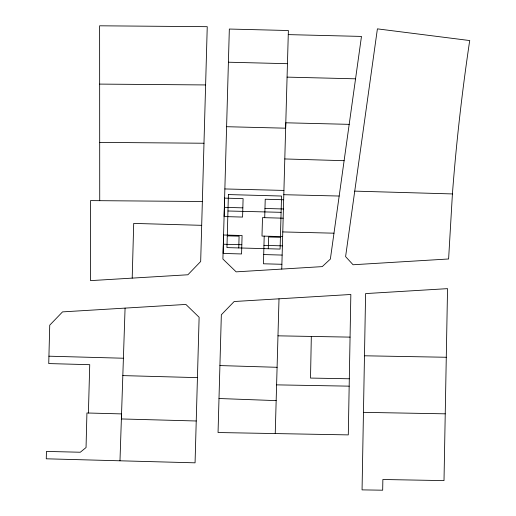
<?xml version="1.0" encoding="UTF-8"?>
<svg xmlns="http://www.w3.org/2000/svg" width="516" height="516" viewBox="0 0 516 516"><rect width="100%" height="100%" fill="white"/><g stroke="black" fill="none" stroke-linecap="round" stroke-linejoin="round"><path stroke-width="0.77" d="M363.457 412.349L365.599 293.585L447.54 288.644L444.005 480.609L382.866 479.499L382.678 490.2L362.058 489.877L363.457 412.349L445.205 413.826M311.322 336.419L310.516 378.073L349.306 378.776M349.171 386.155L348.294 434.891L218.049 432.531L221.338 314.766L234.174 301.518L350.841 294.481L349.171 386.155L276.602 384.865M196.248 420.985L121.389 418.953L121.557 413.903L86.927 412.981L86.043 447.546L80.29 452.235L46.453 451.423L46.259 458.801L195.067 462.826L199.124 317.269L185.883 304.434L62.539 311.883L49.736 325.17L48.736 363.574L89.732 364.683L88.404 413.019M132.199 278.124L133.709 223.409L201.685 225.331M288.263 34.617L361.477 36.423L330.363 259.09L322.248 266.617L236.167 271.855L222.899 259.038L229.336 29.044L288.38 30.521L285.645 128.187L226.614 126.71M238.766 247.932L239.089 236.167L227.272 235.844M264.205 236.122L263.45 263.786L281.891 264.289M264.714 217.681L265.224 199.24L283.665 199.75M268.275 248.744L268.597 236.979L280.414 237.308M275.241 433.575L279.008 298.816M281.755 269.088L285.793 122.795L349.19 124.35M119.983 460.794L125.078 308.11M452.416 193.932L448.61 258.98L353.073 264.753L345.597 256.613L377.402 28.864L469.741 40.558L469.308 43.254C461.91 93.261 456.221 143.519 452.416 193.932L354.744 191.126M99.659 84.095L205.613 84.94M99.691 142.39L203.988 143.235M202.356 201.498L90.506 200.608L90.545 280.627L187.876 274.77L200.679 261.489L207.245 26.684L99.62 25.8L99.73 200.685M277.969 335.832L350.067 337.122M364.477 355.788L446.224 357.265M228.407 62.217L287.457 63.694M287.077 77.123L355.556 78.819M224.873 188.953L283.916 190.423M283.794 194.706L339.173 196.035M227.956 210.999L281.104 212.328M282.762 231.936L333.981 233.187M48.923 356.195L123.408 358.227M122.827 375.603L197.441 377.635M224.402 207.348L242.843 207.851M264.966 208.464L283.407 208.967M283.155 218.191L262.502 217.623L261.993 236.064L282.645 236.631M223.383 244.229L241.823 244.732M263.953 245.345L282.394 245.848M263.702 254.562L282.142 255.072M284.787 158.954L344.114 160.689M219.919 365.567L277.098 367.302M219.003 398.513L276.163 400.616M223.641 235.006L223.131 253.446L241.572 253.956L242.081 235.515L223.641 235.006M224.654 198.125L224.144 216.565L242.585 217.075L243.094 198.634L224.654 198.125M228.407 194.571L226.95 247.609L280.091 249.073L281.549 196.035L228.407 194.571"/></g></svg>
